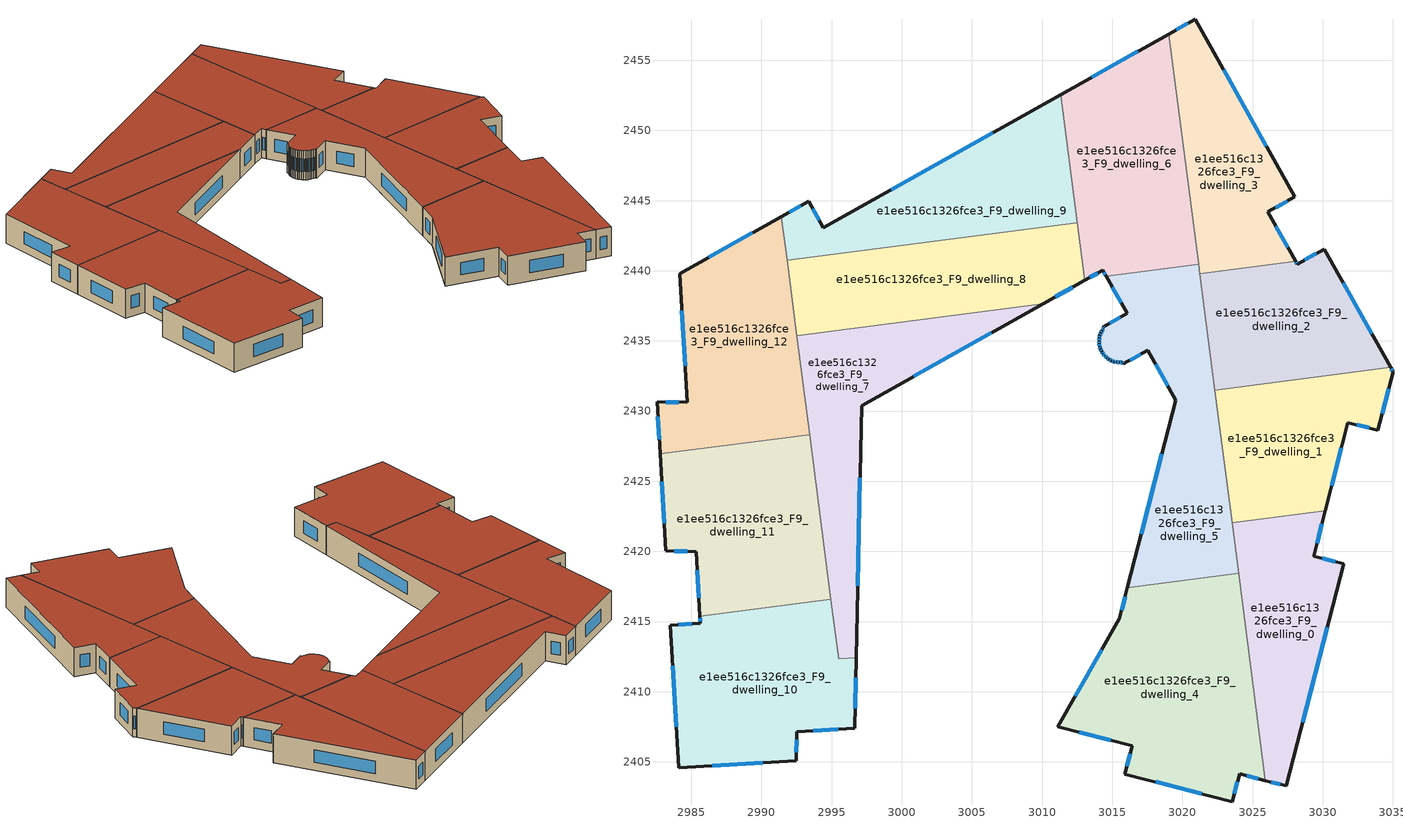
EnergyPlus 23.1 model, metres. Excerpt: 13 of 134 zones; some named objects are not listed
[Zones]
e1ee516c1326fce3_F9_dwelling_0
 floor to e1ee516c1326fce3_F8_dwelling_0 (EU_floor_Construction): 3030.19,2422.88 3029.36,2419.67 3031.49,2419.12 3027.41,2403.29 3025.92,2403.67 3023.54,2422.03 z27
 wall outside (EU_wall_Construction): 3025.92,2403.67 3027.41,2403.29 3031.49,2419.12 3029.36,2419.67 3030.19,2422.88 z27:30
 wall to e1ee516c1326fce3_F9_dwelling_1 (EU_wall_Construction): 3030.19,2422.88 3023.54,2422.03 z27:30
 wall to e1ee516c1326fce3_F9_dwelling_4 (EU_wall_Construction): 3024.01,2418.43 3025.92,2403.67 z27:30
 wall to e1ee516c1326fce3_F9_dwelling_5 (EU_wall_Construction): 3023.54,2422.02 3024.01,2418.43 z27:30
 window (EU_Window_Construction): 3029.6,2420.59 3029.95,2421.97 / 3030.88,2419.28 3029.97,2419.51 / 3028.57,2407.81 3030.32,2414.6 / 3026.34,2403.56 3026.98,2403.4 z27.86:29.14
 roof outside (EU_roof_Construction): 3027.41,2403.29 3031.49,2419.12 3029.36,2419.67 3030.19,2422.88 3023.54,2422.03 3025.92,2403.67 z30
e1ee516c1326fce3_F9_dwelling_1
 floor to e1ee516c1326fce3_F8_dwelling_1 (EU_floor_Construction): 3034.84,2433.11 3035.01,2432.79 3033.94,2428.64 3031.8,2429.18 3030.19,2422.88 3023.54,2422.03 3022.32,2431.49 z27
 wall outside (EU_wall_Construction): 3030.19,2422.88 3031.8,2429.18 3033.94,2428.64 3035.01,2432.79 3034.84,2433.11 z27:30
 wall to e1ee516c1326fce3_F9_dwelling_2 (EU_wall_Construction): 3034.84,2433.11 3022.32,2431.49 z27:30
 wall to e1ee516c1326fce3_F9_dwelling_5 (EU_wall_Construction): 3022.32,2431.49 3023.54,2422.03 z27:30
 window (EU_Window_Construction): 3030.65,2424.68 3031.34,2427.38 / 3034.96,2432.89 3034.89,2433.02 / 3034.25,2429.83 3034.71,2431.61 / 3032.41,2429.03 3033.33,2428.79 z27.86:29.14
 roof outside (EU_roof_Construction): 3030.19,2422.88 3031.8,2429.18 3033.94,2428.64 3035.01,2432.79 3034.84,2433.11 3022.32,2431.49 3023.54,2422.03 z30
e1ee516c1326fce3_F9_dwelling_10
 floor to e1ee516c1326fce3_F8_dwelling_10 (EU_floor_Construction): 2994.95,2416.58 2995.5,2412.35 2996.75,2412.42 2996.64,2407.4 2992.53,2407.15 2992.48,2405.08 2984.1,2404.59 2983.5,2414.74 2985.64,2414.87 2985.61,2415.37 z27
 wall outside (EU_wall_Construction): 2985.61,2415.37 2985.64,2414.87 2983.5,2414.74 2984.1,2404.59 2992.48,2405.08 2992.53,2407.15 2996.64,2407.4 2996.75,2412.42 z27:30
 wall to e1ee516c1326fce3_F9_dwelling_11 (EU_wall_Construction): 2994.95,2416.58 2985.61,2415.37 z27:30
 wall to e1ee516c1326fce3_F9_dwelling_7 (EU_wall_Construction): 2996.75,2412.42 2995.5,2412.35 2994.95,2416.58 z27:30
 window (EU_Window_Construction): 2992.5,2405.67 2992.52,2406.56 / 2986.49,2404.73 2990.09,2404.94 / 2983.67,2411.84 2983.93,2407.49 / 2985.03,2414.83 2984.11,2414.78 / 2985.62,2415.23 2985.64,2415.01 / 2996.67,2408.83 2996.72,2410.98 / 2993.71,2407.22 2995.47,2407.33 z27.86:29.14
 roof outside (EU_roof_Construction): 2996.64,2407.4 2996.75,2412.42 2995.5,2412.35 2994.95,2416.58 2985.61,2415.37 2985.64,2414.87 2983.5,2414.74 2984.1,2404.59 2992.48,2405.08 2992.53,2407.15 z30
e1ee516c1326fce3_F9_dwelling_11
 floor to e1ee516c1326fce3_F8_dwelling_11 (EU_floor_Construction): 2993.43,2428.33 2994.95,2416.58 2985.61,2415.37 2985.34,2419.98 2983.18,2420.03 2982.78,2426.95 z27
 wall outside (EU_wall_Construction): 2982.78,2426.95 2983.18,2420.03 2985.34,2419.98 2985.61,2415.37 z27:30
 wall to e1ee516c1326fce3_F9_dwelling_12 (EU_wall_Construction): 2993.43,2428.33 2982.78,2426.95 z27:30
 wall to e1ee516c1326fce3_F9_dwelling_7 (EU_wall_Construction): 2994.95,2416.58 2993.43,2428.33 z27:30
 window (EU_Window_Construction): 2985.42,2418.66 2985.54,2416.69 / 2983.8,2420.02 2984.72,2419.99 / 2982.89,2424.97 2983.07,2422.01 z27.86:29.14
 roof outside (EU_roof_Construction): 2994.95,2416.58 2993.43,2428.33 2982.78,2426.95 2983.18,2420.03 2985.34,2419.98 2985.61,2415.37 z30
e1ee516c1326fce3_F9_dwelling_12
 floor to e1ee516c1326fce3_F8_dwelling_12 (EU_floor_Construction): 2991.42,2443.85 2993.43,2428.33 2982.78,2426.95 2982.56,2430.66 2984.71,2430.62 2984.17,2439.79 z27
 wall outside (EU_wall_Construction): 2991.42,2443.85 2984.17,2439.79 2984.71,2430.62 2982.56,2430.66 2982.78,2426.95 z27:30
 wall to e1ee516c1326fce3_F9_dwelling_8 (EU_wall_Construction): 2992.52,2435.39 2991.82,2440.73 z27:30
 wall to e1ee516c1326fce3_F9_dwelling_9 (EU_wall_Construction): 2991.82,2440.74 2991.42,2443.85 z27:30
 wall to e1ee516c1326fce3_F9_dwelling_7 (EU_wall_Construction): 2993.43,2428.33 2992.52,2435.39 z27:30
 window (EU_Window_Construction): 2989.35,2442.69 2986.24,2440.95 / 2982.62,2429.6 2982.71,2428.01 / 2984.1,2430.63 2983.17,2430.64 / 2984.33,2437.17 2984.56,2433.24 z27.86:29.14
 roof outside (EU_roof_Construction): 2993.43,2428.33 2991.42,2443.85 2984.17,2439.79 2984.71,2430.62 2982.56,2430.66 2982.78,2426.95 z30
e1ee516c1326fce3_F9_dwelling_2
 floor to e1ee516c1326fce3_F8_dwelling_2 (EU_floor_Construction): 3030.11,2441.54 3034.84,2433.11 3022.32,2431.49 3021.25,2439.79 3028.07,2440.67 3028.18,2440.47 z27
 wall outside (EU_wall_Construction): 3034.84,2433.11 3030.11,2441.54 3028.18,2440.47 3028.07,2440.67 z27:30
 wall to e1ee516c1326fce3_F9_dwelling_3 (EU_wall_Construction): 3028.07,2440.67 3021.25,2439.79 z27:30
 wall to e1ee516c1326fce3_F9_dwelling_5 (EU_wall_Construction): 3021.25,2439.79 3022.32,2431.49 z27:30
 window (EU_Window_Construction): 3028.15,2440.53 3028.1,2440.61 / 3029.56,2441.24 3028.73,2440.78 / 3033.48,2435.52 3031.46,2439.13 z27.86:29.14
 roof outside (EU_roof_Construction): 3034.84,2433.11 3030.11,2441.54 3028.18,2440.47 3028.07,2440.67 3021.25,2439.79 3022.32,2431.49 z30
e1ee516c1326fce3_F9_dwelling_3
 floor to e1ee516c1326fce3_F8_dwelling_3 (EU_floor_Construction): 3020.92,2457.93 3028.02,2445.27 3026.1,2444.19 3028.07,2440.67 3021.25,2439.79 3019.03,2456.87 z27
 wall outside (EU_wall_Construction): 3028.07,2440.67 3026.1,2444.19 3028.02,2445.27 3020.92,2457.93 3019.03,2456.87 z27:30
 wall to e1ee516c1326fce3_F9_dwelling_6 (EU_wall_Construction): 3019.04,2456.87 3021.16,2440.45 z27:30
 wall to e1ee516c1326fce3_F9_dwelling_5 (EU_wall_Construction): 3021.16,2440.45 3021.25,2439.79 z27:30
 window (EU_Window_Construction): 3020.38,2457.62 3019.57,2457.17 / 3025.99,2448.89 3022.95,2454.31 / 3026.65,2444.5 3027.47,2444.96 / 3027.51,2441.68 3026.66,2443.19 z27.86:29.14
 roof outside (EU_roof_Construction): 3028.07,2440.67 3026.1,2444.19 3028.02,2445.27 3020.92,2457.93 3019.03,2456.87 3021.25,2439.79 z30
e1ee516c1326fce3_F9_dwelling_4
 floor to e1ee516c1326fce3_F8_dwelling_4 (EU_floor_Construction): 3024.01,2418.43 3025.92,2403.67 3024.08,2404.14 3023.56,2402.16 3015.9,2404.13 3016.42,2406.14 3011.12,2407.5 3015.51,2415.18 3016.08,2417.41 z27
 wall outside (EU_wall_Construction): 3016.08,2417.41 3015.51,2415.18 3011.12,2407.5 3016.42,2406.14 3015.9,2404.13 3023.56,2402.16 3024.08,2404.14 3025.92,2403.67 z27:30
 wall to e1ee516c1326fce3_F9_dwelling_5 (EU_wall_Construction): 3024.01,2418.43 3016.08,2417.41 z27:30
 window (EU_Window_Construction): 3016.27,2405.56 3016.05,2404.7 / 3012.64,2407.11 3014.9,2406.53 / 3014.25,2412.98 3012.37,2409.69 / 3015.92,2416.77 3015.67,2415.82 / 3024.6,2404 3025.39,2403.8 / 3023.71,2402.72 3023.93,2403.57 / 3018.09,2403.57 3021.37,2402.72 z27.86:29.14
 roof outside (EU_roof_Construction): 3025.92,2403.67 3024.01,2418.43 3016.08,2417.41 3015.51,2415.18 3011.12,2407.5 3016.42,2406.14 3015.9,2404.13 3023.56,2402.16 3024.08,2404.14 z30
e1ee516c1326fce3_F9_dwelling_5
 floor to e1ee516c1326fce3_F8_dwelling_5 (EU_floor_Construction): 3021.16,2440.45 3024.01,2418.43 3016.08,2417.41 3019.53,2430.78 3017.53,2434.34 3015.78,2433.36 3015.71,2433.47 3015.51,2433.46 3015.32,2433.48 3015.12,2433.53 3014.94,2433.6 3014.77,2433.69 3014.61,2433.8 3014.47,2433.93 3014.34,2434.09 3014.25,2434.23 3014.24,2434.25 3014.16,2434.43 3014.1,2434.62 3014.07,2434.81 3014.06,2435 3014.08,2435.2 3014.12,2435.39 3014.19,2435.57 3014.28,2435.75 3014.37,2435.88 3014.31,2435.98 3016.06,2436.96 3014.59,2439.6 z27
 wall outside (EU_wall_Construction): 3014.59,2439.6 3016.06,2436.96 3014.31,2435.98 3014.37,2435.88 3014.28,2435.75 3014.19,2435.57 3014.12,2435.39 3014.08,2435.2 3014.06,2435 3014.07,2434.81 3014.1,2434.62 3014.16,2434.43 3014.24,2434.25 3014.25,2434.23 3014.34,2434.09 3014.47,2433.93 3014.61,2433.8 3014.77,2433.69 3014.94,2433.6 3015.12,2433.53 3015.32,2433.48 3015.51,2433.46 3015.71,2433.47 3015.78,2433.36 3017.53,2434.34 3019.53,2430.78 3016.08,2417.41 z27:30
 wall to e1ee516c1326fce3_F9_dwelling_6 (EU_wall_Construction): 3021.16,2440.45 3014.59,2439.6 z27:30
 window (EU_Window_Construction): 3018.54,2426.96 3017.07,2421.23 / 3018.1,2433.33 3018.96,2431.8 / 3016.28,2433.64 3017.03,2434.06 / 3015.73,2433.44 3015.76,2433.39 / 3015.57,2433.47 3015.65,2433.47 / 3015.37,2433.48 3015.46,2433.47 / 3015.18,2433.51 3015.26,2433.5 / 3014.99,2433.58 3015.07,2433.55 / 3014.82,2433.66 3014.89,2433.62 / 3014.66,2433.77 3014.72,2433.72 / 3014.51,2433.9 3014.57,2433.84 / 3014.38,2434.04 3014.43,2433.98 / 3014.28,2434.19 3014.32,2434.13 / 3014.18,2434.38 3014.22,2434.3 / 3014.12,2434.56 3014.14,2434.48 / 3014.08,2434.75 3014.09,2434.67 / 3014.06,2434.95 3014.07,2434.87 / 3014.07,2435.14 3014.07,2435.06 / 3014.11,2435.34 3014.09,2435.25 / 3014.17,2435.52 3014.14,2435.44 / 3014.26,2435.7 3014.22,2435.62 / 3014.35,2435.84 3014.31,2435.78 / 3014.33,2435.95 3014.36,2435.91 / 3015.56,2436.68 3014.81,2436.26 / 3015.01,2438.84 3015.64,2437.71 z27.86:29.14
 roof outside (EU_roof_Construction): 3024.01,2418.43 3021.16,2440.45 3014.59,2439.6 3016.06,2436.96 3014.31,2435.98 3014.37,2435.88 3014.28,2435.75 3014.19,2435.57 3014.12,2435.39 3014.08,2435.2 3014.06,2435 3014.07,2434.81 3014.1,2434.62 3014.16,2434.43 3014.24,2434.25 3014.25,2434.23 3014.34,2434.09 3014.47,2433.93 3014.61,2433.8 3014.77,2433.69 3014.94,2433.6 3015.12,2433.53 3015.32,2433.48 3015.51,2433.46 3015.71,2433.47 3015.78,2433.36 3017.53,2434.34 3019.53,2430.78 3016.08,2417.41 z30
e1ee516c1326fce3_F9_dwelling_6
 floor to e1ee516c1326fce3_F8_dwelling_6 (EU_floor_Construction): 3019.03,2456.87 3021.16,2440.45 3014.59,2439.6 3014.34,2440.04 3013.04,2439.31 3011.33,2452.55 z27
 wall outside (EU_wall_Construction): 3019.03,2456.87 3011.33,2452.55 / 3013.04,2439.31 3014.34,2440.04 3014.59,2439.6 z27:30
 wall to e1ee516c1326fce3_F9_dwelling_9 (EU_wall_Construction): 3011.33,2452.55 3012.51,2443.41 z27:30
 wall to e1ee516c1326fce3_F9_dwelling_8 (EU_wall_Construction): 3012.51,2443.41 3013.04,2439.31 z27:30
 window (EU_Window_Construction): 3016.83,2455.64 3013.53,2453.79 / 3014.41,2439.91 3014.51,2439.72 / 3013.41,2439.52 3013.97,2439.83 z27.86:29.14
 roof outside (EU_roof_Construction): 3021.16,2440.45 3019.03,2456.87 3011.33,2452.55 3013.04,2439.31 3014.34,2440.04 3014.59,2439.6 z30
e1ee516c1326fce3_F9_dwelling_7
 floor to e1ee516c1326fce3_F8_dwelling_7 (EU_floor_Construction): 3010.1,2437.66 2997.14,2430.39 2996.75,2412.42 2995.5,2412.35 2992.52,2435.39 z27
 wall outside (EU_wall_Construction): 2996.75,2412.42 2997.14,2430.39 3010.1,2437.66 z27:30
 wall to e1ee516c1326fce3_F9_dwelling_8 (EU_wall_Construction): 3010.1,2437.66 2992.52,2435.39 z27:30
 window (EU_Window_Construction): 3000.84,2432.47 3006.39,2435.58 / 2996.86,2417.56 2997.03,2425.26 z27.86:29.14
 roof outside (EU_roof_Construction): 2996.75,2412.42 2997.14,2430.39 3010.1,2437.66 2992.52,2435.39 2995.5,2412.35 z30
e1ee516c1326fce3_F9_dwelling_8
 floor to e1ee516c1326fce3_F8_dwelling_8 (EU_floor_Construction): 3012.51,2443.41 3013.04,2439.31 3010.1,2437.66 2992.52,2435.39 2991.82,2440.74 z27
 wall outside (EU_wall_Construction): 3010.1,2437.66 3013.04,2439.31 z27:30
 wall to e1ee516c1326fce3_F9_dwelling_9 (EU_wall_Construction): 3012.51,2443.41 2991.82,2440.74 z27:30
 window (EU_Window_Construction): 3010.94,2438.13 3012.2,2438.84 z27.86:29.14
 roof outside (EU_roof_Construction): 3010.1,2437.66 3013.04,2439.31 3012.51,2443.41 2991.82,2440.74 2992.52,2435.39 z30
e1ee516c1326fce3_F9_dwelling_9
 floor to e1ee516c1326fce3_F8_dwelling_9 (EU_floor_Construction): 3011.33,2452.55 3012.51,2443.41 2991.82,2440.74 2991.42,2443.85 2993.37,2444.95 2994.41,2443.07 z27
 wall outside (EU_wall_Construction): 3011.33,2452.55 2994.41,2443.07 2993.37,2444.95 2991.42,2443.85 z27:30
 window (EU_Window_Construction): 3006.5,2449.84 2999.25,2445.78 / 2992.81,2444.63 2991.98,2444.17 / 2994.11,2443.61 2993.67,2444.41 z27.86:29.14
 roof outside (EU_roof_Construction): 3012.51,2443.41 3011.33,2452.55 2994.41,2443.07 2993.37,2444.95 2991.42,2443.85 2991.82,2440.74 z30
[Building]
EU S2 Campaign: North Axis=0; Terrain=City; Solar Distribution=FullExterior
[Site:Location]
Helsinki-Vantaa.AP: Latitude=60.317; Longitude=24.963; Time Zone=2; Elevation=54.6
[SizingPeriod:WeatherFileDays]
AnnualSizingPeriod: Begin Month=1; Begin Day of Month=1; End Month=12; End Day of Month=31; Day of Week for Start Day=Monday; Use Weather File Daylight Saving Period=No; Use Weather File Rain and Snow Indicators=No
[MATERIAL]
EU_InternalMass_Material: Roughness=MediumRough; Thickness=0.1; Conductivity=1; Density=1800; Specific Heat=900; Thermal Absorptance=0.9; Solar Absorptance=0.7; Visible Absorptance=0.7
[MATERIAL:NOMASS] Roughness=MediumRough; Thermal Absorptance=0.9; Solar Absorptance=0.7; Visible Absorptance=0.7
Name | Thermal Resistance
EU_wall_NoMass | 5.91765
EU_roof_NoMass | 11.1778
EU_floor_NoMass | 6.2875
[WINDOWMATERIAL:SIMPLEGLAZINGSYSTEM]
EU_Window_SimpleGlazing: UFactor=0.994035; Solar Heat Gain Coefficient=0.7; Visible Transmittance=0.7
[CONSTRUCTION]
EU_wall_Construction: EU_wall_NoMass
EU_roof_Construction: EU_roof_NoMass
EU_floor_Construction: EU_floor_NoMass
EU_Window_Construction: EU_Window_SimpleGlazing
EU_InternalMass_Construction: EU_InternalMass_Material
[ZONE] Type=1; Multiplier=1; Ceiling Height=autocalculate; Floor Area=autocalculate; Part of Total Floor Area=Yes
Name | Volume
e1ee516c1326fce3_F9_dwelling_0 | 274.247
e1ee516c1326fce3_F9_dwelling_1 | 274.235
e1ee516c1326fce3_F9_dwelling_10 | 378.835
e1ee516c1326fce3_F9_dwelling_11 | 365.65
e1ee516c1326fce3_F9_dwelling_12 | 365.657
e1ee516c1326fce3_F9_dwelling_2 | 275.848
e1ee516c1326fce3_F9_dwelling_3 | 272.661
e1ee516c1326fce3_F9_dwelling_4 | 467.752
e1ee516c1326fce3_F9_dwelling_5 | 365.629
e1ee516c1326fce3_F9_dwelling_6 | 365.691
e1ee516c1326fce3_F9_dwelling_7 | 318.437
e1ee516c1326fce3_F9_dwelling_8 | 331.663
e1ee516c1326fce3_F9_dwelling_9 | 331.638
[INTERNALMASS] Construction=EU_InternalMass_Construction
Name | Zone or ZoneList | Surface Area
e1ee516c1326fce3_F9_dwelling_0_EU_InternalMass | e1ee516c1326fce3_F9_dwelling_0 | 91.4213
e1ee516c1326fce3_F9_dwelling_1_EU_InternalMass | e1ee516c1326fce3_F9_dwelling_1 | 91.412
e1ee516c1326fce3_F9_dwelling_2_EU_InternalMass | e1ee516c1326fce3_F9_dwelling_2 | 91.9469
e1ee516c1326fce3_F9_dwelling_3_EU_InternalMass | e1ee516c1326fce3_F9_dwelling_3 | 90.8867
e1ee516c1326fce3_F9_dwelling_4_EU_InternalMass | e1ee516c1326fce3_F9_dwelling_4 | 155.915
e1ee516c1326fce3_F9_dwelling_5_EU_InternalMass | e1ee516c1326fce3_F9_dwelling_5 | 121.875
e1ee516c1326fce3_F9_dwelling_6_EU_InternalMass | e1ee516c1326fce3_F9_dwelling_6 | 121.895
e1ee516c1326fce3_F9_dwelling_7_EU_InternalMass | e1ee516c1326fce3_F9_dwelling_7 | 106.146
e1ee516c1326fce3_F9_dwelling_8_EU_InternalMass | e1ee516c1326fce3_F9_dwelling_8 | 110.554
e1ee516c1326fce3_F9_dwelling_9_EU_InternalMass | e1ee516c1326fce3_F9_dwelling_9 | 110.546
e1ee516c1326fce3_F9_dwelling_10_EU_InternalMass | e1ee516c1326fce3_F9_dwelling_10 | 126.282
e1ee516c1326fce3_F9_dwelling_11_EU_InternalMass | e1ee516c1326fce3_F9_dwelling_11 | 121.883
e1ee516c1326fce3_F9_dwelling_12_EU_InternalMass | e1ee516c1326fce3_F9_dwelling_12 | 121.886
[OTHEREQUIPMENT] Fuel Type=Electricity; Design Level Calculation Method=Watts/Area; Power per Zone Floor Area=1; Fraction Latent=0; Fraction Radiant=0; Fraction Lost=0; Carbon Dioxide Generation Rate=0; EndUse Subcategory=EU_Step8_InternalGains
Name | Zone or ZoneList or Space or SpaceList | Schedule
EU_Step8_InternalGain_e1ee516c1326fce3_F9_dwelling_0_f000 | e1ee516c1326fce3_F9_dwelling_0 | EU_Step8_GainSchedule_e1ee516c1326fce3_F9_dwelling_0_f000
EU_Step8_InternalGain_e1ee516c1326fce3_F9_dwelling_1_f000 | e1ee516c1326fce3_F9_dwelling_1 | EU_Step8_GainSchedule_e1ee516c1326fce3_F9_dwelling_1_f000
EU_Step8_InternalGain_e1ee516c1326fce3_F9_dwelling_2_f000 | e1ee516c1326fce3_F9_dwelling_2 | EU_Step8_GainSchedule_e1ee516c1326fce3_F9_dwelling_2_f000
EU_Step8_InternalGain_e1ee516c1326fce3_F9_dwelling_3_f000 | e1ee516c1326fce3_F9_dwelling_3 | EU_Step8_GainSchedule_e1ee516c1326fce3_F9_dwelling_3_f000
EU_Step8_InternalGain_e1ee516c1326fce3_F9_dwelling_4_f000 | e1ee516c1326fce3_F9_dwelling_4 | EU_Step8_GainSchedule_e1ee516c1326fce3_F9_dwelling_4_f000
EU_Step8_InternalGain_e1ee516c1326fce3_F9_dwelling_5_f000 | e1ee516c1326fce3_F9_dwelling_5 | EU_Step8_GainSchedule_e1ee516c1326fce3_F9_dwelling_5_f000
EU_Step8_InternalGain_e1ee516c1326fce3_F9_dwelling_6_f000 | e1ee516c1326fce3_F9_dwelling_6 | EU_Step8_GainSchedule_e1ee516c1326fce3_F9_dwelling_6_f000
EU_Step8_InternalGain_e1ee516c1326fce3_F9_dwelling_7_f000 | e1ee516c1326fce3_F9_dwelling_7 | EU_Step8_GainSchedule_e1ee516c1326fce3_F9_dwelling_7_f000
EU_Step8_InternalGain_e1ee516c1326fce3_F9_dwelling_8_f000 | e1ee516c1326fce3_F9_dwelling_8 | EU_Step8_GainSchedule_e1ee516c1326fce3_F9_dwelling_8_f000
EU_Step8_InternalGain_e1ee516c1326fce3_F9_dwelling_9_f000 | e1ee516c1326fce3_F9_dwelling_9 | EU_Step8_GainSchedule_e1ee516c1326fce3_F9_dwelling_9_f000
EU_Step8_InternalGain_e1ee516c1326fce3_F9_dwelling_10_f000 | e1ee516c1326fce3_F9_dwelling_10 | EU_Step8_GainSchedule_e1ee516c1326fce3_F9_dwelling_10_f000
EU_Step8_InternalGain_e1ee516c1326fce3_F9_dwelling_11_f000 | e1ee516c1326fce3_F9_dwelling_11 | EU_Step8_GainSchedule_e1ee516c1326fce3_F9_dwelling_11_f000
EU_Step8_InternalGain_e1ee516c1326fce3_F9_dwelling_12_f000 | e1ee516c1326fce3_F9_dwelling_12 | EU_Step8_GainSchedule_e1ee516c1326fce3_F9_dwelling_12_f000
[ZONEVENTILATION:DESIGNFLOWRATE] Schedule=EU_AlwaysOn; Design Flow Rate Calculation Method=AirChanges/Hour; Air Changes per Hour=0.596421; Ventilation Type=Natural; Fan Pressure Rise=0; Fan Total Efficiency=1; Constant Term Coefficient=1; Temperature Term Coefficient=0; Velocity Term Coefficient=0; Velocity Squared Term Coefficient=0; Minimum Indoor Temperature=-100; Maximum Indoor Temperature=100; Delta Temperature=-100; Minimum Outdoor Temperature=-100; Maximum Outdoor Temperature=100; Maximum Wind Speed=40
Name | Zone or ZoneList or Space or SpaceList
EU_ConstantAir_e1ee516c1326fce3_F9_dwelling_0 | e1ee516c1326fce3_F9_dwelling_0
EU_ConstantAir_e1ee516c1326fce3_F9_dwelling_1 | e1ee516c1326fce3_F9_dwelling_1
EU_ConstantAir_e1ee516c1326fce3_F9_dwelling_2 | e1ee516c1326fce3_F9_dwelling_2
EU_ConstantAir_e1ee516c1326fce3_F9_dwelling_3 | e1ee516c1326fce3_F9_dwelling_3
EU_ConstantAir_e1ee516c1326fce3_F9_dwelling_4 | e1ee516c1326fce3_F9_dwelling_4
EU_ConstantAir_e1ee516c1326fce3_F9_dwelling_5 | e1ee516c1326fce3_F9_dwelling_5
EU_ConstantAir_e1ee516c1326fce3_F9_dwelling_6 | e1ee516c1326fce3_F9_dwelling_6
EU_ConstantAir_e1ee516c1326fce3_F9_dwelling_7 | e1ee516c1326fce3_F9_dwelling_7
EU_ConstantAir_e1ee516c1326fce3_F9_dwelling_8 | e1ee516c1326fce3_F9_dwelling_8
EU_ConstantAir_e1ee516c1326fce3_F9_dwelling_9 | e1ee516c1326fce3_F9_dwelling_9
EU_ConstantAir_e1ee516c1326fce3_F9_dwelling_10 | e1ee516c1326fce3_F9_dwelling_10
EU_ConstantAir_e1ee516c1326fce3_F9_dwelling_11 | e1ee516c1326fce3_F9_dwelling_11
EU_ConstantAir_e1ee516c1326fce3_F9_dwelling_12 | e1ee516c1326fce3_F9_dwelling_12
[HVACTEMPLATE:ZONE:IDEALLOADSAIRSYSTEM] System Availability Schedule=EU_AlwaysOn; Maximum Heating Supply Air Temperature=50; Minimum Cooling Supply Air Temperature=13; Maximum Heating Supply Air Humidity Ratio=0.0156; Minimum Cooling Supply Air Humidity Ratio=0.0077; Heating Limit=NoLimit; Cooling Limit=NoLimit; Heating Availability Schedule=EU_AlwaysOn; Cooling Availability Schedule=EU_CoolingOff; Dehumidification Control Type=ConstantSensibleHeatRatio; Cooling Sensible Heat Ratio=0.7; Dehumidification Setpoint=60; Humidification Control Type=None; Humidification Setpoint=30; Outdoor Air Method=None; Outdoor Air Flow Rate per Person=0.00944; Outdoor Air Flow Rate per Zone Floor Area=0; Outdoor Air Flow Rate per Zone=0; Demand Controlled Ventilation Type=None; Outdoor Air Economizer Type=NoEconomizer; Heat Recovery Type=None; Sensible Heat Recovery Effectiveness=0.7; Latent Heat Recovery Effectiveness=0.65
Name | Template Thermostat
e1ee516c1326fce3_F9_dwelling_0 | EU_HeatOnly_e1ee516c1326fce3_F9_dwelling_0
e1ee516c1326fce3_F9_dwelling_1 | EU_HeatOnly_e1ee516c1326fce3_F9_dwelling_1
e1ee516c1326fce3_F9_dwelling_2 | EU_HeatOnly_e1ee516c1326fce3_F9_dwelling_2
e1ee516c1326fce3_F9_dwelling_3 | EU_HeatOnly_e1ee516c1326fce3_F9_dwelling_3
e1ee516c1326fce3_F9_dwelling_4 | EU_HeatOnly_e1ee516c1326fce3_F9_dwelling_4
e1ee516c1326fce3_F9_dwelling_5 | EU_HeatOnly_e1ee516c1326fce3_F9_dwelling_5
e1ee516c1326fce3_F9_dwelling_6 | EU_HeatOnly_e1ee516c1326fce3_F9_dwelling_6
e1ee516c1326fce3_F9_dwelling_7 | EU_HeatOnly_e1ee516c1326fce3_F9_dwelling_7
e1ee516c1326fce3_F9_dwelling_8 | EU_HeatOnly_e1ee516c1326fce3_F9_dwelling_8
e1ee516c1326fce3_F9_dwelling_9 | EU_HeatOnly_e1ee516c1326fce3_F9_dwelling_9
e1ee516c1326fce3_F9_dwelling_10 | EU_HeatOnly_e1ee516c1326fce3_F9_dwelling_10
e1ee516c1326fce3_F9_dwelling_11 | EU_HeatOnly_e1ee516c1326fce3_F9_dwelling_11
e1ee516c1326fce3_F9_dwelling_12 | EU_HeatOnly_e1ee516c1326fce3_F9_dwelling_12
[SIZING:ZONE] Zone Cooling Design Supply Air Temperature Input Method=SupplyAirTemperature; Zone Cooling Design Supply Air Temperature=13; Zone Heating Design Supply Air Temperature Input Method=SupplyAirTemperature; Zone Heating Design Supply Air Temperature=50; Zone Cooling Design Supply Air Humidity Ratio=0.008; Zone Heating Design Supply Air Humidity Ratio=0.008; Cooling Design Air Flow Method=DesignDay; Cooling Design Air Flow Rate=0; Cooling Minimum Air Flow per Zone Floor Area=0.000762; Cooling Minimum Air Flow=0; Cooling Minimum Air Flow Fraction=0.2; Heating Design Air Flow Method=DesignDay; Heating Design Air Flow Rate=0; Heating Maximum Air Flow per Zone Floor Area=0.002032; Heating Maximum Air Flow=0.141576; Heating Maximum Air Flow Fraction=0.3; Account for Dedicated Outdoor Air System=No; Dedicated Outdoor Air System Control Strategy=NeutralSupplyAir; Dedicated Outdoor Air Low Setpoint Temperature for Design=autosize; Dedicated Outdoor Air High Setpoint Temperature for Design=autosize; Zone Load Sizing Method=Sensible Load Only No Latent Load; Zone Latent Cooling Design Supply Air Humidity Ratio Input Method=HumidityRatioDifference; Zone Cooling Design Supply Air Humidity Ratio Difference=0.005; Zone Latent Heating Design Supply Air Humidity Ratio Input Method=HumidityRatioDifference; Zone Humidification Design Supply Air Humidity Ratio Difference=0.005
e1ee516c1326fce3_F9_dwelling_0; e1ee516c1326fce3_F9_dwelling_1; e1ee516c1326fce3_F9_dwelling_2; e1ee516c1326fce3_F9_dwelling_3; e1ee516c1326fce3_F9_dwelling_4; e1ee516c1326fce3_F9_dwelling_5; e1ee516c1326fce3_F9_dwelling_6; e1ee516c1326fce3_F9_dwelling_7; e1ee516c1326fce3_F9_dwelling_8; e1ee516c1326fce3_F9_dwelling_9; e1ee516c1326fce3_F9_dwelling_10; e1ee516c1326fce3_F9_dwelling_11; e1ee516c1326fce3_F9_dwelling_12
[SCHEDULE:CONSTANT]
Name | Hourly Value
EU_AlwaysOn | 1
EU_CoolingOff | 0
[SCHEDULE:FILE] Column Number=1; Rows to Skip at Top=0; Number of Hours of Data=8760; Column Separator=Comma; Interpolate to Timestep=No; Minutes per Item=60; Adjust Schedule for Daylight Savings=Yes
Name | File
EU_Step8_GainSchedule_e1ee516c1326fce3_F9_dwelling_0_f000 | ../../schedules/e1ee516c1326fce3/e1ee516c1326fce3_F9_dwelling_0_f000_gain.csv
EU_Step8_GainSchedule_e1ee516c1326fce3_F9_dwelling_1_f000 | ../../schedules/e1ee516c1326fce3/e1ee516c1326fce3_F9_dwelling_1_f000_gain.csv
EU_Step8_GainSchedule_e1ee516c1326fce3_F9_dwelling_2_f000 | ../../schedules/e1ee516c1326fce3/e1ee516c1326fce3_F9_dwelling_2_f000_gain.csv
EU_Step8_GainSchedule_e1ee516c1326fce3_F9_dwelling_3_f000 | ../../schedules/e1ee516c1326fce3/e1ee516c1326fce3_F9_dwelling_3_f000_gain.csv
EU_Step8_GainSchedule_e1ee516c1326fce3_F9_dwelling_4_f000 | ../../schedules/e1ee516c1326fce3/e1ee516c1326fce3_F9_dwelling_4_f000_gain.csv
EU_Step8_GainSchedule_e1ee516c1326fce3_F9_dwelling_5_f000 | ../../schedules/e1ee516c1326fce3/e1ee516c1326fce3_F9_dwelling_5_f000_gain.csv
EU_Step8_GainSchedule_e1ee516c1326fce3_F9_dwelling_6_f000 | ../../schedules/e1ee516c1326fce3/e1ee516c1326fce3_F9_dwelling_6_f000_gain.csv
EU_Step8_GainSchedule_e1ee516c1326fce3_F9_dwelling_7_f000 | ../../schedules/e1ee516c1326fce3/e1ee516c1326fce3_F9_dwelling_7_f000_gain.csv
EU_Step8_GainSchedule_e1ee516c1326fce3_F9_dwelling_8_f000 | ../../schedules/e1ee516c1326fce3/e1ee516c1326fce3_F9_dwelling_8_f000_gain.csv
EU_Step8_GainSchedule_e1ee516c1326fce3_F9_dwelling_9_f000 | ../../schedules/e1ee516c1326fce3/e1ee516c1326fce3_F9_dwelling_9_f000_gain.csv
EU_Step8_GainSchedule_e1ee516c1326fce3_F9_dwelling_10_f000 | ../../schedules/e1ee516c1326fce3/e1ee516c1326fce3_F9_dwelling_10_f000_gain.csv
EU_Step8_GainSchedule_e1ee516c1326fce3_F9_dwelling_11_f000 | ../../schedules/e1ee516c1326fce3/e1ee516c1326fce3_F9_dwelling_11_f000_gain.csv
EU_Step8_GainSchedule_e1ee516c1326fce3_F9_dwelling_12_f000 | ../../schedules/e1ee516c1326fce3/e1ee516c1326fce3_F9_dwelling_12_f000_gain.csv
